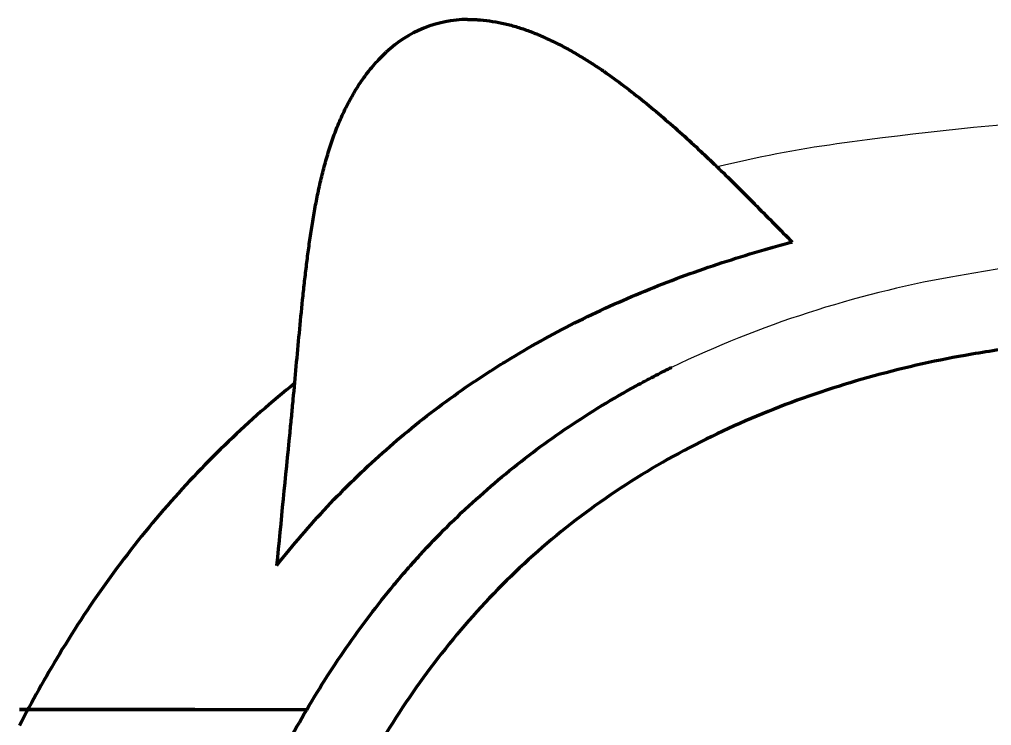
# Model space of a CAD drawing. Extents: x 56 to 5692, y -2843 to -743.
# Drawn here: x 4460.8 to 4581.5, y -1854.1 to -1766.4 of the extents above; entities that cross this region are included whole.
import ezdxf

# ---------------------------------------------------------------- set-up
doc = ezdxf.new("R2010")
doc.units = 0
doc.header["$LTSCALE"] = 20
doc.header["$MEASUREMENT"] = 0
doc.layers.add('3', color=3, linetype='CONTINUOUS')

msp = doc.modelspace()

# ---------------------------------------------------------------- linework, layer by layer
at = {"layer": '3', "color": 7, "linetype": 'Continuous', "lineweight": 70}
msp.add_arc((4516.62, -1781.38), 15, 90.7246, 133.2484, dxfattribs=at)
at = {"layer": '3', "color": 7}
for centre, radius, start, end in [((4622.74, -2216.4), 438.75, 82.0799, 97.9201), ((4582.48, -1927.04), 146.6, 97.9201, 103.84), ((4622.74, -2054.53), 260.32, 79.746, 100.254), ((4600.63, -1932.31), 136.12, 100.254, 115.6298)]:
    msp.add_arc(centre, radius, start, end, dxfattribs=at)
at = {"layer": '3', "color": 7, "linetype": 'Continuous', "lineweight": 70}
for points, knots in [([(4516.43, -1766.38), (4516.69, -1766.38), (4517.08, -1766.39), (4517.47, -1766.4), (4517.67, -1766.41), (4517.74, -1766.42), (4517.87, -1766.43), (4517.93, -1766.43), (4518.52, -1766.48), (4519.04, -1766.54), (4520.07, -1766.7), (4520.58, -1766.8), (4521.6, -1767.04), (4522.1, -1767.18), (4523.1, -1767.48), (4523.59, -1767.65), (4524.58, -1768.01), (4525.06, -1768.21), (4526.02, -1768.62), (4526.49, -1768.84), (4527.43, -1769.29), (4527.89, -1769.52), (4528.81, -1770.01), (4529.26, -1770.27), (4530.16, -1770.79), (4530.61, -1771.05), (4531.49, -1771.6), (4531.93, -1771.88), (4532.58, -1772.31), (4532.9, -1772.53), (4533.23, -1772.75), (4533.44, -1772.9), (4533.55, -1772.97), (4534.51, -1773.64), (4535.35, -1774.26), (4537.01, -1775.52), (4537.82, -1776.17), (4539.43, -1777.48), (4540.23, -1778.15), (4541.8, -1779.51), (4542.58, -1780.2), (4544.12, -1781.59), (4544.89, -1782.3), (4546.02, -1783.37), (4546.4, -1783.73), (4547.15, -1784.44), (4547.53, -1784.81), (4548.65, -1785.89), (4549.39, -1786.62), (4550.5, -1787.72), (4551.05, -1788.28), (4551.6, -1788.83), (4551.96, -1789.2), (4552.14, -1789.39), (4553.79, -1791.05), (4555.25, -1792.53), (4556.71, -1794.02)], [0, 0, 0, 0, 0.015625, 0.023438, 0.023438, 0.027344, 0.027344, 0.03125, 0.03125, 0.0625, 0.0625, 0.09375, 0.09375, 0.125, 0.125, 0.15625, 0.15625, 0.1875, 0.1875, 0.21875, 0.21875, 0.25, 0.25, 0.28125, 0.28125, 0.3125, 0.3125, 0.34375, 0.34375, 0.359375, 0.367188, 0.367188, 0.375, 0.375, 0.4375, 0.4375, 0.5, 0.5, 0.5625, 0.5625, 0.625, 0.625, 0.6875, 0.6875, 0.71875, 0.71875, 0.75, 0.75, 0.8125, 0.8125, 0.84375, 0.859375, 0.859375, 0.875, 0.875, 1, 1, 1, 1]), ([(4492.78, -1834.16), (4493.33, -1828.67), (4493.9, -1822.83), (4494.48, -1816.99), (4494.55, -1816.31), (4494.58, -1815.96), (4494.68, -1814.93), (4494.74, -1814.24), (4494.94, -1812.18), (4495.06, -1810.81), (4495.31, -1808.06), (4495.44, -1806.69), (4495.7, -1803.94), (4495.83, -1802.57), (4496.04, -1800.51), (4496.12, -1799.82), (4496.27, -1798.45), (4496.35, -1797.76), (4496.52, -1796.39), (4496.6, -1795.71), (4496.79, -1794.34), (4496.88, -1793.66), (4497.09, -1792.3), (4497.2, -1791.62), (4497.43, -1790.26), (4497.55, -1789.58), (4497.82, -1788.23), (4497.96, -1787.56), (4498.26, -1786.21), (4498.42, -1785.54), (4498.77, -1784.21), (4498.96, -1783.55), (4499.26, -1782.56), (4499.37, -1782.23), (4499.53, -1781.73), (4499.61, -1781.49), (4499.7, -1781.24), (4499.76, -1781.08), (4499.79, -1781), (4500.05, -1780.26), (4500.3, -1779.62), (4500.85, -1778.35), (4501.43, -1777.1), (4502.43, -1775.29), (4503.19, -1774.13), (4503.7, -1773.43), (4503.81, -1773.29), (4503.97, -1773.08), (4504.02, -1773.01), (4504.13, -1772.88), (4504.4, -1772.53), (4504.68, -1772.2), (4505.36, -1771.42), (4505.84, -1770.93), (4506.34, -1770.46)], [0, 0, 0, 0, 0.25, 0.265625, 0.265625, 0.28125, 0.28125, 0.3125, 0.3125, 0.375, 0.375, 0.4375, 0.4375, 0.5, 0.5, 0.53125, 0.53125, 0.5625, 0.5625, 0.59375, 0.59375, 0.625, 0.625, 0.65625, 0.65625, 0.6875, 0.6875, 0.71875, 0.71875, 0.75, 0.75, 0.78125, 0.78125, 0.796875, 0.796875, 0.804687, 0.808594, 0.808594, 0.8125, 0.8125, 0.84375, 0.84375, 0.875, 0.90625, 0.9375, 0.9375, 0.945312, 0.945312, 0.949219, 0.949219, 0.953125, 0.96875, 0.96875, 1, 1, 1, 1]), ([(4492.78, -1834.16), (4494.78, -1831.63), (4496.86, -1829.2), (4500.13, -1825.71), (4501.25, -1824.57), (4503.53, -1822.35), (4504.69, -1821.26), (4507.07, -1819.14), (4508.28, -1818.11), (4510.75, -1816.1), (4512.02, -1815.11), (4514.59, -1813.21), (4515.9, -1812.28), (4517.57, -1811.15), (4518.08, -1810.81), (4518.58, -1810.48), (4518.92, -1810.26), (4519.09, -1810.15), (4519.94, -1809.6), (4520.63, -1809.18), (4522.69, -1807.91), (4524.07, -1807.1), (4526.88, -1805.54), (4528.29, -1804.79), (4531.15, -1803.35), (4532.59, -1802.66), (4535.5, -1801.34), (4536.97, -1800.71), (4539.92, -1799.49), (4541.41, -1798.91), (4544.42, -1797.8), (4545.93, -1797.28), (4548.98, -1796.26), (4550.51, -1795.78), (4552.44, -1795.21), (4552.83, -1795.1), (4553.41, -1794.93), (4553.6, -1794.87), (4553.99, -1794.76), (4554.96, -1794.49), (4555.93, -1794.22), (4556.71, -1794.02)], [0, 0, 0, 0, 0.125, 0.125, 0.1875, 0.1875, 0.25, 0.25, 0.3125, 0.3125, 0.375, 0.375, 0.4375, 0.4375, 0.453125, 0.460938, 0.460938, 0.46875, 0.46875, 0.5, 0.5, 0.5625, 0.5625, 0.625, 0.625, 0.6875, 0.6875, 0.75, 0.75, 0.8125, 0.8125, 0.875, 0.875, 0.9375, 0.9375, 0.953125, 0.953125, 0.960937, 0.960937, 0.96875, 1, 1, 1, 1]), ([(4585.07, -1807.06), (4582.76, -1807.34), (4576.39, -1808.3), (4566.09, -1810.65), (4550.49, -1815.85), (4535.92, -1823.52), (4523.26, -1833.77), (4514.92, -1842.6), (4507.77, -1852.35), (4501.77, -1862.74), (4496.75, -1873.57), (4491.17, -1888.36), (4485.89, -1907.21), (4481.44, -1929.92), (4478.27, -1952.45), (4476.12, -1974.65), (4474.81, -1996.41), (4474.05, -2024.71), (4474.8, -2221.48), (4477.72, -2252.32), (4481.46, -2274.53), (4485.02, -2289.73), (4489.33, -2303.26), (4494.39, -2314.94), (4500.13, -2324.77), (4508.64, -2335.59), (4520.75, -2345.34), (4537.5, -2352.87), (4553.57, -2356.8), (4567.8, -2358.87), (4579.1, -2359.92), (4587.91, -2360.34), (4593.84, -2360.48), (4596.81, -2360.52), (4599.78, -2360.53), (4601.76, -2360.53), (4602.74, -2360.53)], [0.0112064, 0.0112064, 0.0112064, 0.0112064, 0.015625, 0.0234375, 0.03125, 0.046875, 0.0546875, 0.0625, 0.0703125, 0.078125, 0.0859375, 0.09375, 0.109375, 0.125, 0.140625, 0.15625, 0.171875, 0.1875, 0.21875, 0.25, 0.265625, 0.28125, 0.296875, 0.3125, 0.328125, 0.34375, 0.375, 0.40625, 0.4375, 0.453125, 0.46875, 0.484375, 0.4882812, 0.4921875, 0.4960938, 0.4999694, 0.4999694, 0.4999694, 0.4999694]), ([(4602.74, -2362.66), (4602.69, -2362.66), (4602.64, -2362.66), (4602.18, -2362.66), (4600.12, -2362.66), (4598.06, -2362.66), (4594.76, -2362.63), (4593.12, -2362.61), (4590.66, -2362.56), (4589.84, -2362.54), (4588.2, -2362.49), (4586.56, -2362.44), (4584.92, -2362.39), (4583.69, -2362.34), (4583.08, -2362.31), (4582.36, -2362.28), (4582.05, -2362.27), (4581.85, -2362.26), (4581.75, -2362.25), (4580.01, -2362.17), (4578.4, -2362.08), (4575.21, -2361.89), (4573.64, -2361.78), (4570.54, -2361.55), (4569, -2361.42), (4565.97, -2361.14), (4564.48, -2360.99), (4561.52, -2360.67), (4560.06, -2360.5), (4557.17, -2360.14), (4555.74, -2359.94), (4553.63, -2359.63), (4552.93, -2359.53), (4551.88, -2359.36), (4551.54, -2359.31), (4550.84, -2359.19), (4550.5, -2359.14), (4548.78, -2358.85), (4547.44, -2358.61), (4544.8, -2358.1), (4543.5, -2357.84), (4540.96, -2357.29), (4539.71, -2357), (4537.26, -2356.4), (4536.05, -2356.09), (4533.68, -2355.45), (4532.52, -2355.11), (4530.23, -2354.41), (4529.1, -2354.04), (4525.78, -2352.91), (4523.63, -2352.1), (4521.3, -2351.11), (4521.04, -2351), (4520.52, -2350.77), (4519.75, -2350.43), (4519, -2350.09), (4517.5, -2349.38), (4516.52, -2348.89), (4513.64, -2347.39), (4511.79, -2346.33), (4508.24, -2344.06), (4506.54, -2342.85), (4504.07, -2340.93), (4503.27, -2340.27), (4501.69, -2338.91), (4500.91, -2338.21), (4498.63, -2336.05), (4497.16, -2334.52), (4495.04, -2332.09), (4494.35, -2331.26), (4493.5, -2330.19), (4493.33, -2329.97), (4493, -2329.53), (4492.83, -2329.32), (4492.33, -2328.66), (4492, -2328.21), (4491.03, -2326.86), (4490.4, -2325.94), (4489.17, -2324.07), (4488.56, -2323.11), (4486.8, -2320.18), (4485.69, -2318.15), (4483.57, -2313.92), (4482.57, -2311.74), (4480.66, -2307.21), (4479.76, -2304.86), (4478.48, -2301.24), (4478.06, -2300.01), (4477.25, -2297.52), (4476.85, -2296.26), (4476.37, -2294.66), (4476.23, -2294.17), (4476.09, -2293.69), (4476, -2293.36), (4475.95, -2293.2), (4475.72, -2292.39), (4475.53, -2291.74), (4474.99, -2289.77), (4474.64, -2288.45), (4473.63, -2284.45), (4473, -2281.75), (4471.82, -2276.26), (4471.28, -2273.48), (4470.25, -2267.84), (4469.78, -2264.99), (4468.9, -2259.22), (4468.49, -2256.31), (4467.75, -2250.43), (4467.4, -2247.46), (4466.77, -2241.46), (4466.49, -2238.44), (4466.1, -2233.87), (4465.98, -2232.35), (4465.84, -2230.43), (4465.81, -2230.04), (4465.75, -2229.28), (4465.67, -2228.12), (4465.59, -2226.97), (4465.34, -2223.12), (4465.16, -2220.03), (4464.86, -2213.85), (4464.74, -2210.74), (4464.53, -2204.53), (4464.46, -2201.41), (4464.35, -2195.17), (4464.32, -2192.05), (4464.31, -2022.78), (4464.33, -2019.65), (4464.4, -2013.37), (4464.47, -2010.22), (4464.64, -2003.93), (4464.74, -2000.77), (4465, -1994.46), (4465.16, -1991.3), (4465.51, -1984.98), (4465.71, -1981.82), (4466.16, -1975.48), (4466.41, -1972.31), (4466.95, -1965.97), (4467.25, -1962.8), (4467.91, -1956.45), (4468.26, -1953.27), (4469.03, -1946.91), (4469.45, -1943.73), (4470.34, -1937.38), (4470.82, -1934.19), (4471.85, -1927.83), (4472.4, -1924.65), (4473.14, -1920.67), (4473.29, -1919.88), (4473.52, -1918.68), (4473.6, -1918.29), (4473.76, -1917.49), (4474.15, -1915.5), (4474.56, -1913.52), (4475.58, -1908.77), (4476.3, -1905.61), (4477.47, -1900.9), (4477.87, -1899.33), (4478.7, -1896.2), (4479.13, -1894.64), (4480.02, -1891.53), (4480.48, -1889.97), (4481.43, -1886.88), (4481.92, -1885.33), (4482.94, -1882.25), (4483.47, -1880.72), (4484.57, -1877.66), (4485.14, -1876.14), (4486.02, -1873.86), (4486.32, -1873.1), (4486.77, -1871.97), (4487, -1871.4), (4487.24, -1870.83), (4487.39, -1870.46), (4487.47, -1870.27), (4488.18, -1868.57), (4488.83, -1867.08), (4490.85, -1862.63), (4492.28, -1859.71), (4494.57, -1855.42), (4495.36, -1854.01), (4496.99, -1851.21), (4497.83, -1849.82), (4500.43, -1845.72), (4502.28, -1843.04), (4505.24, -1839.14), (4506.26, -1837.86), (4507.83, -1835.96), (4508.36, -1835.34), (4509.04, -1834.56), (4509.18, -1834.4), (4509.45, -1834.09), (4509.86, -1833.63), (4511.37, -1831.95), (4512.79, -1830.47), (4515.1, -1828.17), (4516.29, -1827.05), (4519.9, -1823.78), (4522.41, -1821.72), (4526.31, -1818.81), (4527.64, -1817.88), (4530.34, -1816.06), (4531.71, -1815.18), (4534.5, -1813.48), (4535.92, -1812.66), (4538.08, -1811.48), (4539.17, -1810.89), (4540.46, -1810.23), (4541.1, -1809.91), (4541.43, -1809.75), (4541.59, -1809.67), (4541.67, -1809.63), (4541.71, -1809.61), (4541.73, -1809.6), (4541.74, -1809.59), (4541.75, -1809.59)], [0.5496866, 0.5496866, 0.5496866, 0.5496866, 0.5498047, 0.5498047, 0.5507812, 0.5546875, 0.5546875, 0.5585937, 0.5585937, 0.5605469, 0.5605469, 0.5625, 0.5644531, 0.5644531, 0.5654297, 0.565918, 0.5661621, 0.5661621, 0.5664062, 0.5664062, 0.5703125, 0.5703125, 0.5742187, 0.5742187, 0.578125, 0.578125, 0.5820312, 0.5820312, 0.5859375, 0.5859375, 0.5898437, 0.5898437, 0.5917969, 0.5917969, 0.5927734, 0.5927734, 0.59375, 0.59375, 0.5976562, 0.5976562, 0.6015625, 0.6015625, 0.6054687, 0.6054687, 0.609375, 0.609375, 0.6132812, 0.6132812, 0.6171875, 0.6171875, 0.625, 0.625, 0.6259766, 0.6259766, 0.6269531, 0.6289062, 0.6289062, 0.6328125, 0.6328125, 0.640625, 0.640625, 0.6484375, 0.6484375, 0.6523437, 0.6523437, 0.65625, 0.65625, 0.6640625, 0.6640625, 0.6679687, 0.6679687, 0.6689453, 0.6689453, 0.6699219, 0.6699219, 0.671875, 0.671875, 0.6757812, 0.6757812, 0.6796875, 0.6796875, 0.6875, 0.6875, 0.6953125, 0.6953125, 0.703125, 0.703125, 0.7070312, 0.7070312, 0.7109375, 0.7109375, 0.7119141, 0.7124023, 0.7124023, 0.7128906, 0.7128906, 0.7148437, 0.7148437, 0.71875, 0.71875, 0.7265625, 0.7265625, 0.734375, 0.734375, 0.7421875, 0.7421875, 0.75, 0.75, 0.7578125, 0.7578125, 0.765625, 0.765625, 0.7695312, 0.7695312, 0.7705078, 0.7705078, 0.7714844, 0.7734375, 0.7734375, 0.78125, 0.78125, 0.7890625, 0.7890625, 0.796875, 0.796875, 0.8046875, 0.8046875, 0.8125, 0.8125, 0.8203125, 0.8203125, 0.828125, 0.828125, 0.8359375, 0.8359375, 0.84375, 0.84375, 0.8515625, 0.8515625, 0.859375, 0.859375, 0.8671875, 0.8671875, 0.875, 0.875, 0.8828125, 0.8828125, 0.890625, 0.890625, 0.8925781, 0.8925781, 0.8935547, 0.8935547, 0.8945312, 0.8984375, 0.8984375, 0.90625, 0.90625, 0.9101562, 0.9101562, 0.9140625, 0.9140625, 0.9179687, 0.9179687, 0.921875, 0.921875, 0.9257812, 0.9257812, 0.9296875, 0.9296875, 0.9316406, 0.9316406, 0.9326172, 0.9331055, 0.9331055, 0.9335937, 0.9335937, 0.9375, 0.9375, 0.9453125, 0.9453125, 0.9492187, 0.9492187, 0.953125, 0.953125, 0.9609375, 0.9609375, 0.9648437, 0.9648437, 0.9667969, 0.9667969, 0.9672852, 0.9672852, 0.9677734, 0.96875, 0.9726562, 0.9726562, 0.9765625, 0.9765625, 0.984375, 0.984375, 0.9882812, 0.9882812, 0.9921875, 0.9921875, 0.9960937, 0.9960937, 0.9980469, 0.9990234, 0.9995117, 0.9997559, 0.9998779, 0.999939, 0.9999695, 0.9999695, 1, 1, 1, 1]), ([(4495, -1811.55), (4489.31, -1816.13), (4481.25, -1823.85), (4471.95, -1835.56), (4465.89, -1844.76), (4462.39, -1851.05), (4460.83, -1854.05)], [0, 0, 0, 0, 0.399624, 0.60755, 0.815476, 1, 1, 1, 1]), ([(4482.58, -1852.06), (4481.49, -1852.06), (4480.44, -1852.06), (4478.4, -1852.06), (4477.41, -1852.06), (4475.96, -1852.06), (4475.48, -1852.06), (4474.54, -1852.06), (4474.08, -1852.06), (4472.69, -1852.06), (4471.79, -1852.06), (4470.02, -1852.06), (4469.15, -1852.06), (4467.43, -1852.06), (4466.59, -1852.06), (4464.91, -1852.06), (4464.09, -1852.06), (4462.45, -1852.06), (4461.64, -1852.06), (4460.83, -1852.06)], [0, 0, 0, 0, 0.125, 0.125, 0.25, 0.25, 0.3125, 0.3125, 0.375, 0.375, 0.5, 0.5, 0.625, 0.625, 0.75, 0.75, 0.875, 0.875, 1, 1, 1, 1]), ([(4460.83, -1852.06), (4461.64, -1852.06), (4462.45, -1852.06), (4464.09, -1852.06), (4464.91, -1852.06), (4466.59, -1852.06), (4467.43, -1852.06), (4469.15, -1852.06), (4470.02, -1852.06), (4471.79, -1852.06), (4472.69, -1852.06), (4474.08, -1852.06), (4474.54, -1852.06), (4475.48, -1852.06), (4475.96, -1852.06), (4477.41, -1852.06), (4478.4, -1852.06), (4480.44, -1852.06), (4481.49, -1852.06), (4482.58, -1852.06), (4486.68, -1852.06), (4491.32, -1852.06), (4496.5, -1852.06)], [0, 0, 0, 0, 0.125, 0.125, 0.25, 0.25, 0.375, 0.375, 0.5, 0.5, 0.625, 0.625, 0.6875, 0.6875, 0.75, 0.75, 0.875, 0.875, 1, 1, 1, 1.468575, 1.468575, 1.468575, 1.468575])]:
    msp.add_open_spline(points, degree=3, knots=knots, dxfattribs=at)

doc.saveas('drawing.dxf')
